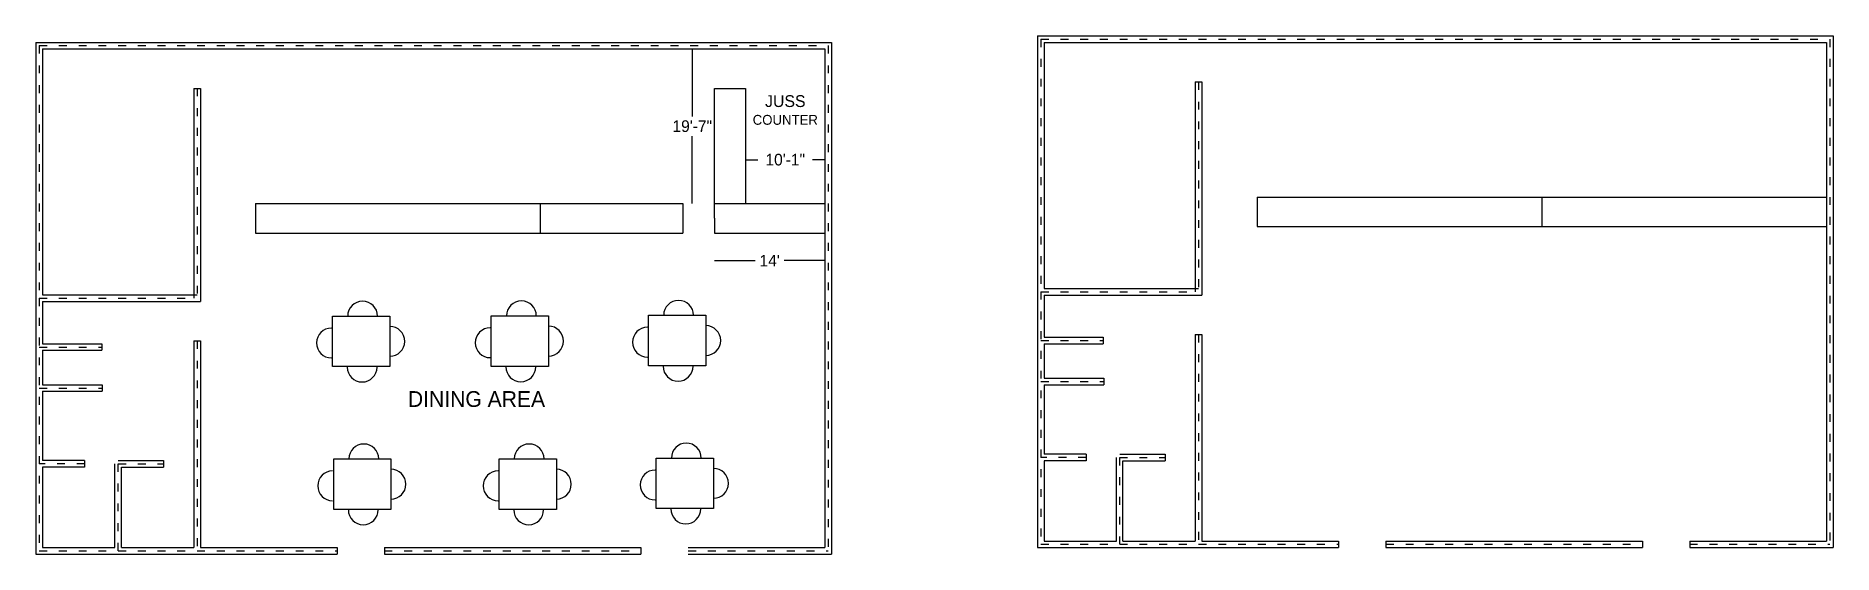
# Model space of a CAD drawing. Header units: inches. Extents: x 1428 to 4161, y -761 to 26.
import ezdxf

# ---------------------------------------------------------------- set-up
doc = ezdxf.new("R2010")
doc.units = ezdxf.units.IN
doc.header["$MEASUREMENT"] = 0
doc.linetypes.add('ACAD_ISO03W100', pattern=[30, 12, -18])
doc.dimstyles.get("Standard").update_dxf_attribs({"dimtxt": 17.68, "dimasz": 0.18, "dimexe": 0.18, "dimexo": 0.0625, "dimgap": 6.09, "dimtad": 0, "dimtih": 1, "dimtoh": 1, "dimdec": 0, "dimzin": 0, "dimdsep": 46, "dimlunit": 3, "dimtxsty": 'Standard', "dimcen": 0.09, "dimse1": 1, "dimse2": 1, "dimadec": 0, "dimazin": 0, "dimtfac": 1, "dimtdec": 0, "dimtofl": 0, "dimtmove": 0, "dimatfit": 3, "dimfxl": 1, "dimtolj": 1, "dimtzin": 0, "dimarcsym": 0})

# ---------------------------------------------------------------- blocks, each defined once
blk = doc.blocks.new('*D22')
at = {"color": 0, "lineweight": -2}
for p, q in [((2507.6, -161.7), (2526.3, -161.7)), ((2628, -161.7), (2609.2, -161.7))]:
    blk.add_line(p, q, dxfattribs=at)
at = {"color": 0}
for points in [[(2507.6, -161.7), (2507.6, -161.7), (2507.4, -161.7)], [(2628, -161.7), (2628, -161.7), (2628.2, -161.7)]]:
    blk.add_solid(points, dxfattribs=at)
at = {"layer": 'Defpoints', "color": 0}
for p in [(2507.4, -161.7), (2507.4, -161.7), (2628.2, -161.7)]:
    blk.add_point(p, dxfattribs=at)
at = {"color": 0, "insert": (2567.8, -161.7), "char_height": 17.68, "attachment_point": 5}
blk.add_mtext('\\A1;10\'-1"', dxfattribs=at)
blk = doc.blocks.new('*D23')
at = {"color": 0, "lineweight": -2}
for p, q in [((2426.4, 6.5), (2426.4, -95.9)), ((2426.4, -228.1), (2426.4, -125.8))]:
    blk.add_line(p, q, dxfattribs=at)
at = {"color": 0}
for points in [[(2426.4, 6.5), (2426.4, 6.5), (2426.4, 6.7)], [(2426.4, -228.1), (2426.4, -228.1), (2426.4, -228.3)]]:
    blk.add_solid(points, dxfattribs=at)
at = {"layer": 'Defpoints', "color": 0}
for p in [(2426.4, 6.7), (2628.2, 6.7), (2628.2, -228.3)]:
    blk.add_point(p, dxfattribs=at)
at = {"color": 0, "insert": (2426.4, -110.8), "char_height": 17.68, "attachment_point": 5}
blk.add_mtext('\\A1;19\'-7"', dxfattribs=at)
blk = doc.blocks.new('*D24')
at = {"color": 0, "lineweight": -2}
for p, q in [((2460.2, -315.2), (2521.8, -315.2)), ((2628, -315.2), (2566.4, -315.2))]:
    blk.add_line(p, q, dxfattribs=at)
at = {"color": 0}
for points in [[(2460.2, -315.2), (2460.2, -315.2), (2460, -315.2)], [(2628, -315.2), (2628, -315.2), (2628.2, -315.2)]]:
    blk.add_solid(points, dxfattribs=at)
at = {"layer": 'Defpoints', "color": 0}
for p in [(2460, -273.3), (2628.2, -273.3), (2460, -315.2)]:
    blk.add_point(p, dxfattribs=at)
at = {"color": 0, "insert": (2544.1, -315.2), "char_height": 17.68, "attachment_point": 5}
blk.add_mtext("\\A1;14'", dxfattribs=at)

msp = doc.modelspace()

# ---------------------------------------------------------------- linework, layer by layer
for p, q in [((1428.2, 16.7), (1428.2, -372.3)), ((1428.2, 16.7), (1673.2, 16.7)), ((1438.2, 6.7), (1438.2, -367.3)), ((1438.2, 6.7), (1673.2, 6.7)), ((1673.2, 16.7), (2638.2, 16.7)), ((1673.2, 6.7), (2628.2, 6.7)), ((2628.2, 6.7), (2628.2, -228.3)), ((2638.2, 16.7), (2638.2, -228.3)), ((2951.5, 26.5), (3196.5, 26.5)), ((2951.5, 26.5), (2951.5, -362.5)), ((2961.5, 16.5), (3196.5, 16.5)), ((2961.5, 16.5), (2961.5, -357.5)), ((3196.5, 26.5), (4161.5, 26.5)), ((3196.5, 16.5), (4151.5, 16.5)), ((4151.5, 16.5), (4151.5, -218.5)), ((4161.5, 26.5), (4161.5, -218.5)), ((1668.2, -53.3), (1668.2, -372.3)), ((1668.2, -53.3), (1678.2, -53.3)), ((1678.2, -53.3), (1678.2, -377.3)), ((2460, -228.3), (2460, -53.4)), ((2460, -53.4), (2507.4, -53.4)), ((2507.4, -53.4), (2507.4, -228.3)), ((3191.5, -43.5), (3191.5, -362.5)), ((3191.5, -43.5), (3201.5, -43.5)), ((3201.5, -43.5), (3201.5, -367.5)), ((3285.5, -218.5), (4151.5, -218.5)), ((3285.5, -218.5), (3285.5, -263.5)), ((3718.5, -218.5), (3718.5, -263.5)), ((4151.5, -218.5), (4151.5, -741.5)), ((4161.5, -218.5), (4161.5, -751.5)), ((1762.2, -228.3), (2412, -228.3)), ((1762.2, -228.3), (1762.2, -273.3)), ((2195.2, -228.3), (2195.2, -273.3)), ((2412, -228.3), (2412, -273.3)), ((2460, -250.8), (2460, -228.3)), ((2460, -228.3), (2628.2, -228.3)), ((2628.2, -228.3), (2628.2, -751.3)), ((2638.2, -228.3), (2638.2, -761.3)), ((1762.2, -273.3), (2412, -273.3)), ((2460, -250.8), (2460, -273.3)), ((2460, -273.3), (2628.2, -273.3)), ((3285.5, -263.5), (4151.5, -263.5)), ((1428.2, -372.3), (1428.2, -761.3)), ((1438.2, -367.3), (1673.2, -367.3)), ((1438.2, -377.3), (1678.2, -377.3)), ((1438.2, -377.3), (1438.2, -441.5)), ((2951.5, -362.5), (2951.5, -751.5)), ((2961.5, -357.5), (3196.5, -357.5)), ((2961.5, -367.5), (2961.5, -431.7)), ((2961.5, -367.5), (3201.5, -367.5)), ((1668.2, -437.3), (1668.2, -751.3)), ((1668.2, -437.3), (1678.2, -437.3)), ((1678.2, -437.3), (1678.2, -751.3)), ((2961.5, -431.7), (3051.5, -431.7)), ((3051.5, -431.7), (3051.5, -441.7)), ((3191.5, -427.5), (3191.5, -741.5)), ((3191.5, -427.5), (3201.5, -427.5)), ((3201.5, -427.5), (3201.5, -741.5)), ((1438.2, -441.5), (1528.2, -441.5)), ((1438.2, -451.5), (1528.2, -451.5)), ((1438.2, -451.5), (1438.2, -503.9)), ((1528.2, -441.5), (1528.2, -451.5)), ((2961.5, -441.7), (2961.5, -494.1)), ((2961.5, -441.7), (3051.5, -441.7)), ((1438.2, -503.9), (1529.1, -503.9)), ((1438.2, -513.9), (1529.1, -513.9)), ((1438.2, -513.9), (1438.2, -619.3)), ((1529.1, -503.9), (1529.1, -513.9)), ((2961.5, -494.1), (3052.4, -494.1)), ((2961.5, -504.1), (2961.5, -609.5)), ((2961.5, -504.1), (3052.4, -504.1)), ((3052.4, -494.1), (3052.4, -504.1)), ((1502.2, -619.3), (1438.2, -619.3)), ((1502.2, -619.3), (1502.2, -629.3)), ((1548.2, -751.3), (1548.2, -624.3)), ((1553.2, -619.3), (1622.2, -619.3)), ((1622.2, -619.3), (1622.2, -629.3)), ((3025.5, -609.5), (2961.5, -609.5)), ((2961.5, -619.5), (2961.5, -741.5)), ((3025.5, -619.5), (2961.5, -619.5)), ((3025.5, -609.5), (3025.5, -619.5)), ((3071.5, -741.5), (3071.5, -614.5)), ((3076.5, -609.5), (3145.5, -609.5)), ((3081.5, -741.5), (3081.5, -619.5)), ((3081.5, -619.5), (3145.5, -619.5)), ((3145.5, -609.5), (3145.5, -619.5)), ((1502.2, -629.3), (1438.2, -629.3)), ((1438.2, -629.3), (1438.2, -751.3)), ((1558.2, -751.3), (1558.2, -629.3)), ((1558.2, -629.3), (1622.2, -629.3)), ((1428.2, -761.3), (1673.2, -761.3)), ((1438.2, -751.3), (1548.2, -751.3)), ((1558.2, -751.3), (1668.2, -751.3)), ((1673.2, -761.3), (1886.2, -761.3)), ((1678.2, -751.3), (1886.2, -751.3)), ((1886.2, -751.3), (1886.2, -761.3)), ((1958.2, -751.3), (2348.2, -751.3)), ((1958.2, -751.3), (1958.2, -761.3)), ((1958.2, -761.3), (2348.2, -761.3)), ((2348.2, -751.3), (2348.2, -761.3)), ((2420.2, -751.3), (2628.2, -751.3)), ((2420.2, -761.3), (2638.2, -761.3)), ((2951.5, -751.5), (3196.5, -751.5)), ((2961.5, -741.5), (3071.5, -741.5)), ((3081.5, -741.5), (3191.5, -741.5)), ((3196.5, -751.5), (3409.5, -751.5)), ((3201.5, -741.5), (3409.5, -741.5)), ((3409.5, -741.5), (3409.5, -751.5)), ((3481.5, -741.5), (3871.5, -741.5)), ((3481.5, -741.5), (3481.5, -751.5)), ((3481.5, -751.5), (3871.5, -751.5)), ((3871.5, -741.5), (3871.5, -751.5)), ((3943.5, -741.5), (4151.5, -741.5)), ((3943.5, -741.5), (3943.5, -751.5)), ((3943.5, -751.5), (4161.5, -751.5))]:
    msp.add_line(p, q)
at = {"linetype": 'ACAD_ISO03W100'}
for p, q in [((1433.2, 11.7), (1673.2, 11.7)), ((1433.2, 11.7), (1433.2, -372.3)), ((1433.2, 11.7), (1433.2, -372.3)), ((1673.2, 11.7), (2633.2, 11.7)), ((2633.2, 11.7), (2633.2, -228.3)), ((2956.5, 21.5), (3196.5, 21.5)), ((2956.5, 21.5), (2956.5, -362.5)), ((2956.5, 21.5), (2956.5, -362.5)), ((3196.5, 21.5), (4156.5, 21.5)), ((4156.5, 21.5), (4156.5, -218.5)), ((1673.2, -53.3), (1673.2, -372.3)), ((3196.5, -43.5), (3196.5, -362.5)), ((4156.5, -218.5), (4156.5, -746.5)), ((2633.2, -228.3), (2633.2, -756.3)), ((1433.2, -372.3), (1433.2, -756.3)), ((1433.2, -372.3), (1673.2, -372.3)), ((2956.5, -362.5), (2956.5, -746.5)), ((2956.5, -362.5), (3196.5, -362.5)), ((1673.2, -437.3), (1673.2, -756.3)), ((2956.5, -436.7), (3051.5, -436.7)), ((3196.5, -427.5), (3196.5, -746.5)), ((1433.2, -446.5), (1528.2, -446.5)), ((1433.2, -508.9), (1529.1, -508.9)), ((2956.5, -499.1), (3052.4, -499.1)), ((1502.2, -624.3), (1433.2, -624.3)), ((1553.2, -756.3), (1553.2, -624.3)), ((1553.2, -624.3), (1622.2, -624.3)), ((3025.5, -614.5), (2956.5, -614.5)), ((3076.5, -746.5), (3076.5, -614.5)), ((3076.5, -614.5), (3145.5, -614.5)), ((1433.2, -756.3), (1673.2, -756.3)), ((1673.2, -756.3), (1886.2, -756.3)), ((1958.2, -756.3), (2348.2, -756.3)), ((2420.2, -756.3), (2633.2, -756.3)), ((2956.5, -746.5), (3196.5, -746.5)), ((3196.5, -746.5), (3409.5, -746.5)), ((3481.5, -746.5), (3871.5, -746.5)), ((3943.5, -746.5), (4156.5, -746.5))]:
    msp.add_line(p, q, dxfattribs=at)
for points in [[(1879.2, -399.5), (1966.3, -399.5), (1966.3, -476.3), (1879.2, -476.3)], [(2120.6, -399.1), (2207.8, -399.1), (2207.8, -475.9), (2120.6, -475.9)], [(2359.8, -398.3), (2446.9, -398.3), (2446.9, -475.2), (2359.8, -475.2)], [(1881, -616.7), (1968.1, -616.7), (1968.1, -693.5), (1881, -693.5)], [(2132.6, -616.7), (2219.7, -616.7), (2219.7, -693.5), (2132.6, -693.5)], [(2371.5, -615.4), (2458.6, -615.4), (2458.6, -692.2), (2371.5, -692.2)]]:
    msp.add_lwpolyline(points, close=True)
for centre, major_axis in [((1925, -399.5), (-22.7, 0)), ((2166.5, -399.1), (-22.7, 0)), ((2405.6, -398.3), (-22.7, 0)), ((1877.6, -440.4), (0, -22.7)), ((1966.3, -437.9), (0, 22.7)), ((2119, -440), (0, -22.7)), ((2207.8, -437.5), (0, 22.7)), ((2358.2, -439.2), (0, -22.7)), ((2446.9, -436.7), (0, 22.7)), ((1924.2, -477), (22.7, 0)), ((2165.6, -476.6), (22.7, 0)), ((2404.8, -475.8), (22.7, 0)), ((1926.8, -616.7), (-22.7, 0)), ((2178.4, -616.7), (-22.7, 0)), ((2417.3, -615.4), (-22.7, 0)), ((1879.4, -657.6), (0, -22.7)), ((1968.1, -655.1), (0, 22.7)), ((2131, -657.6), (0, -22.7)), ((2219.7, -655.1), (0, 22.7)), ((2369.9, -656.3), (0, -22.7)), ((2458.6, -653.8), (0, 22.7)), ((1926, -694.1), (22.7, 0)), ((2177.6, -694.1), (22.7, 0)), ((2416.5, -692.8), (22.7, 0))]:
    msp.add_ellipse(centre, major_axis=major_axis, ratio=1, start_param=3.141593, end_param=6.283185)

# ---------------------------------------------------------------- texts
for s, insert, char_height, width, attachment_point in [('JUSS\\P{\\H0.8333x;COUNTER}', (2567.9, -86.2), 18, 113.802, 5), ('DINING AREA', (1993.9, -513.6), 24, 390.365, 1)]:
    msp.add_mtext(s, dxfattribs=dict(insert=insert, char_height=char_height, width=width, attachment_point=attachment_point))

# ---------------------------------------------------------------- dimensions: what is measured, and where the dimension line sits
dim = msp.add_linear_dim(base=(2426.4, 6.7), p1=(2628.2, -228.3), p2=(2628.2, 6.7), angle=90, dimstyle='Standard')
dim.commit()
dim.dimension.update_dxf_attribs({"geometry": '*D23', "text_midpoint": (2426.4, -110.8)})
for base, p1, p2, picture, middle in [((2507.4, -161.7), (2628.2, -161.7), (2507.4, -161.7), '*D22', (2567.8, -161.7)), ((2460, -315.2), (2628.2, -273.3), (2460, -273.3), '*D24', (2544.1, -315.2))]:
    dim = msp.add_linear_dim(base=base, p1=p1, p2=p2, dimstyle='Standard')
    dim.commit()
    dim.dimension.update_dxf_attribs({"geometry": picture, "text_midpoint": middle})

doc.saveas('drawing.dxf')
